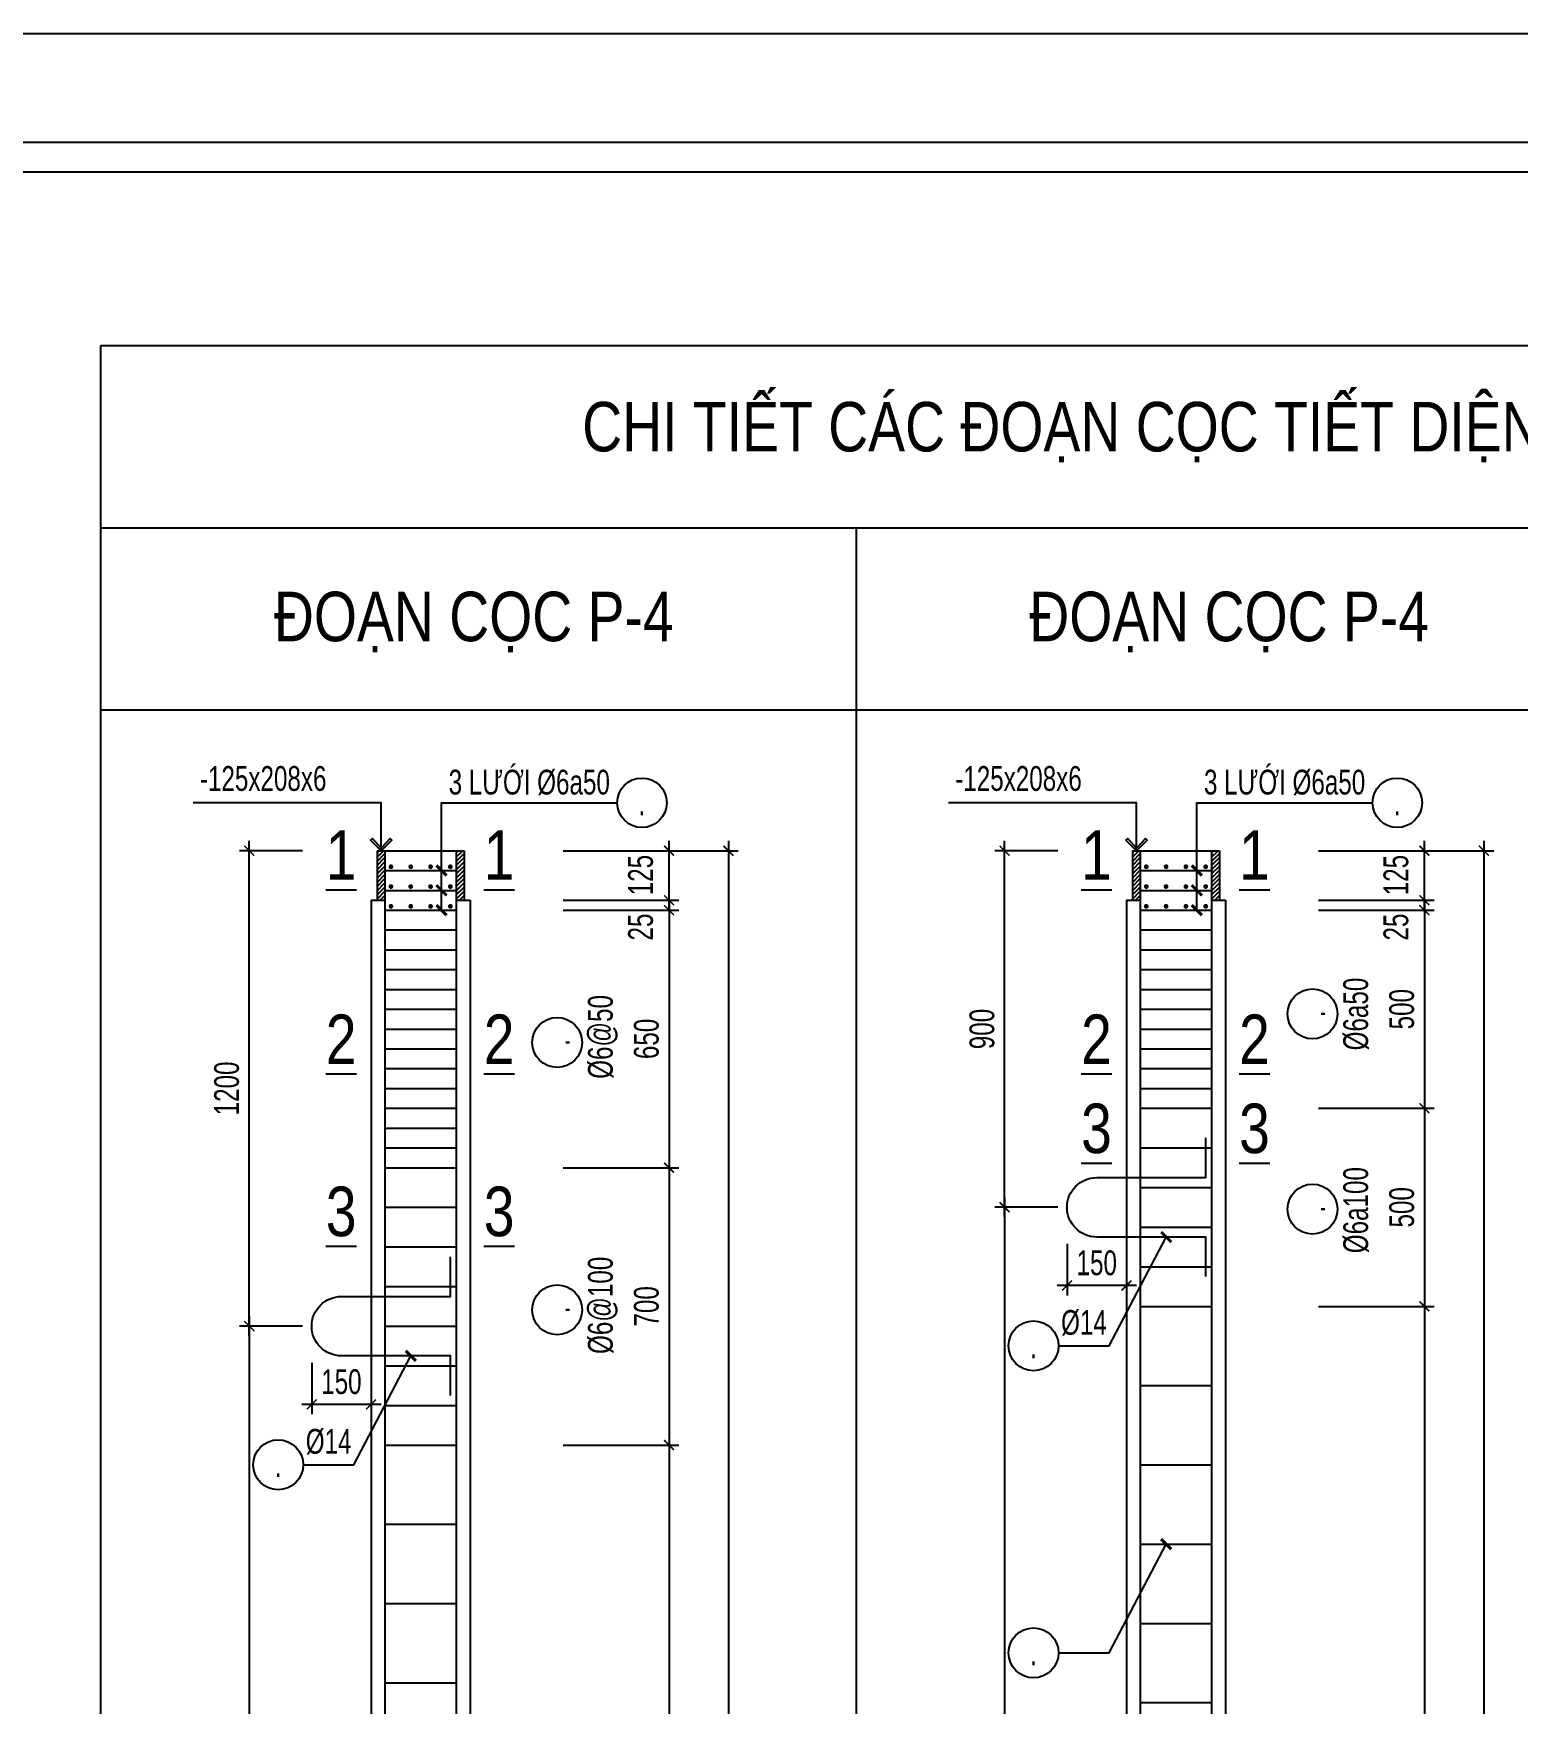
# Model space of a CAD drawing. Extents: x -24357 to 91799, y -17201 to -2351.
# Drawn here: x 8722 to 12468, y -6567 to -2351 of the extents above; entities that cross this region are included whole.
import ezdxf
from ezdxf.enums import TextEntityAlignment as Align

# ---------------------------------------------------------------- set-up
doc = ezdxf.new("R2010")
doc.units = 0
doc.header["$LTSCALE"] = 500
doc.header["$MEASUREMENT"] = 0
doc.header["$PDMODE"] = 3
doc.layers.get('0').update_dxf_attribs({"linetype": 'CONTINUOUS'})
doc.layers.get('DEFPOINTS').update_dxf_attribs({"linetype": 'CONTINUOUS'})
for name, color, linetype in [('CDC-KHUNGTEN', 7, 'CONTINUOUS'), ('CDC.02.DIM', 1, 'CONTINUOUS'), ('CDC.03.BORDER', 3, 'CONTINUOUS'), ('CDC.05.STEEL', 4, 'CONTINUOUS'), ('CDC.06.TEXT', 2, 'CONTINUOUS'), ('CDC.10.HATCH', 251, 'CONTINUOUS'), ('CDC.11.NOTE', 8, 'CONTINUOUS'), ('CDC.15.NOPLOT', 87, 'CONTINUOUS')]:
    doc.layers.add(name, color=color, linetype=linetype)
doc.styles.add('ARIAL', font='arial.ttf', dxfattribs={"width": 0.7})
doc.dimstyles.new('DIM25', dxfattribs={"dimscale": 25, "dimtxt": 2.5, "dimasz": 1, "dimexe": 1, "dimexo": 0, "dimgap": 1, "dimtad": 1, "dimdec": 0, "dimzin": 0, "dimdsep": 46, "dimtxsty": 'ARIAL', "dimblk": 'ARCHTICK', "dimcen": 0, "dimdle": 1, "dimclrd": 1, "dimclre": 1, "dimclrt": 2, "dimadec": 0, "dimazin": 0, "dimtfac": 1, "dimtdec": 0, "dimtix": 1, "dimtmove": 2, "dimatfit": 3, "dimldrblk": 'ARCHTICK', "dimfxl": 1, "dimtolj": 1, "dimtzin": 0, "dimarcsym": 0})

# ---------------------------------------------------------------- blocks, each defined once
blk = doc.blocks.new('_ArchTick')
at = {"color": 0, "linetype": 'ByBlock', "const_width": 0.15}
blk.add_lwpolyline([(-0.5, -0.5), (0.5, 0.5)], dxfattribs=at)
blk = doc.blocks.new('*D128')
at = {"layer": 'CDC.02.DIM', "color": 1, "lineweight": -2, "transparency": 16777216}
for p, q in [((10326.4, -4539.2), (10326.4, -5239.2)), ((10059.2, -4564.2), (10351.4, -4564.2)), ((10059.2, -5214.2), (10351.4, -5214.2))]:
    blk.add_line(p, q, dxfattribs=at)
at = {"layer": 'DEFPOINTS', "color": 0, "transparency": 16777216}
for p in [(10059.2, -4564.2), (10059.2, -5214.2), (10326.4, -5214.2)]:
    blk.add_point(p, dxfattribs=at)
at = {"layer": 'CDC.02.DIM', "color": 1, "lineweight": -2, "transparency": 16777216, "xscale": 25, "yscale": 25, "zscale": 25}
for p, rotation in [((10326.4, -4564.2), 90), ((10326.4, -5214.2), 270)]:
    blk.add_blockref('_ArchTick', p, dxfattribs=dict(at, rotation=rotation))
at = {"layer": 'CDC.02.DIM', "color": 2, "transparency": 16777216, "insert": (10269.5, -4889.2), "char_height": 62.5, "attachment_point": 5, "rotation": 90, "style": 'ARIAL'}
blk.add_mtext('\\A1;650', dxfattribs=at)
blk = doc.blocks.new('*D129')
at = {"layer": 'CDC.02.DIM', "color": 1, "lineweight": -2, "transparency": 16777216}
for p, q in [((10059.2, -5214.2), (10351.4, -5214.2)), ((10326.4, -5189.2), (10326.4, -5939.2)), ((10059.2, -5914.2), (10351.4, -5914.2))]:
    blk.add_line(p, q, dxfattribs=at)
at = {"layer": 'DEFPOINTS', "color": 0, "transparency": 16777216}
for p in [(10059.2, -5214.2), (10059.2, -5914.2), (10326.4, -5914.2)]:
    blk.add_point(p, dxfattribs=at)
at = {"layer": 'CDC.02.DIM', "color": 1, "lineweight": -2, "transparency": 16777216, "xscale": 25, "yscale": 25, "zscale": 25}
for p, rotation in [((10326.4, -5214.2), 90), ((10326.4, -5914.2), 270)]:
    blk.add_blockref('_ArchTick', p, dxfattribs=dict(at, rotation=rotation))
at = {"layer": 'CDC.02.DIM', "color": 2, "transparency": 16777216, "insert": (10269.5, -5564.2), "char_height": 62.5, "attachment_point": 5, "rotation": 90, "style": 'ARIAL'}
blk.add_mtext('\\A1;700', dxfattribs=at)
blk = doc.blocks.new('*D130')
at = {"layer": 'CDC.02.DIM', "color": 1, "lineweight": -2, "transparency": 16777216}
for p, q in [((10059.2, -4414.2), (10351.4, -4414.2)), ((10326.4, -4564.2), (10326.4, -4389.2)), ((10059.2, -4539.2), (10351.4, -4539.2))]:
    blk.add_line(p, q, dxfattribs=at)
at = {"layer": 'DEFPOINTS', "color": 0, "transparency": 16777216}
for p in [(10059.2, -4414.2), (10326.4, -4414.2), (10059.2, -4539.2)]:
    blk.add_point(p, dxfattribs=at)
at = {"layer": 'CDC.02.DIM', "color": 1, "lineweight": -2, "transparency": 16777216, "xscale": 25, "yscale": 25, "zscale": 25}
for p, rotation in [((10326.4, -4414.2), 90), ((10326.4, -4539.2), 270)]:
    blk.add_blockref('_ArchTick', p, dxfattribs=dict(at, rotation=rotation))
at = {"layer": 'CDC.02.DIM', "color": 2, "transparency": 16777216, "insert": (10254.9, -4475.7), "char_height": 62.5, "attachment_point": 5, "rotation": 90, "style": 'ARIAL'}
blk.add_mtext('\\A1;125', dxfattribs=at)
blk = doc.blocks.new('*D132')
at = {"layer": 'CDC.02.DIM', "color": 1, "lineweight": -2, "transparency": 16777216}
for p, q in [((10326.4, -5889.2), (10326.4, -8939.2)), ((10059.2, -5914.2), (10351.4, -5914.2)), ((10059.2, -8914.2), (10351.4, -8914.2))]:
    blk.add_line(p, q, dxfattribs=at)
at = {"layer": 'DEFPOINTS', "color": 0, "transparency": 16777216}
for p in [(10059.2, -5914.2), (10059.2, -8914.2), (10326.4, -8914.2)]:
    blk.add_point(p, dxfattribs=at)
at = {"layer": 'CDC.02.DIM', "color": 1, "lineweight": -2, "transparency": 16777216, "xscale": 25, "yscale": 25, "zscale": 25}
for p, rotation in [((10326.4, -5914.2), 90), ((10326.4, -8914.2), 270)]:
    blk.add_blockref('_ArchTick', p, dxfattribs=dict(at, rotation=rotation))
at = {"layer": 'CDC.02.DIM', "color": 2, "transparency": 16777216, "insert": (10269.5, -7414.2), "char_height": 62.5, "attachment_point": 5, "rotation": 90, "style": 'ARIAL'}
blk.add_mtext('\\A1;3000', dxfattribs=at)
blk = doc.blocks.new('*D133')
at = {"layer": 'CDC.02.DIM', "color": 1, "lineweight": -2, "transparency": 16777216}
for p, q in [((10059.2, -4414.2), (10501.3, -4414.2)), ((10476.3, -4389.2), (10476.3, -10439.2)), ((10059.2, -10414.2), (10501.3, -10414.2))]:
    blk.add_line(p, q, dxfattribs=at)
at = {"layer": 'DEFPOINTS', "color": 0, "transparency": 16777216}
for p in [(10059.2, -4414.2), (10059.2, -10414.2), (10476.3, -10414.2)]:
    blk.add_point(p, dxfattribs=at)
at = {"layer": 'CDC.02.DIM', "color": 1, "lineweight": -2, "transparency": 16777216, "xscale": 25, "yscale": 25, "zscale": 25}
for p, rotation in [((10476.3, -4414.2), 90), ((10476.3, -10414.2), 270)]:
    blk.add_blockref('_ArchTick', p, dxfattribs=dict(at, rotation=rotation))
at = {"layer": 'CDC.02.DIM', "color": 2, "transparency": 16777216, "insert": (10419.4, -7414.2), "char_height": 62.5, "attachment_point": 5, "rotation": 90, "style": 'ARIAL'}
blk.add_mtext('\\A1;6000', dxfattribs=at)
blk = doc.blocks.new('*D138')
at = {"layer": 'CDC.02.DIM', "color": 1, "lineweight": -2, "transparency": 16777216}
for p, q in [((9401.3, -4414.2), (9242.1, -4414.2)), ((9267.1, -5639.2), (9267.1, -4389.2)), ((9401.3, -5614.2), (9242.1, -5614.2))]:
    blk.add_line(p, q, dxfattribs=at)
at = {"layer": 'DEFPOINTS', "color": 0, "transparency": 16777216}
for p in [(9267.1, -4414.2), (9401.3, -4414.2), (9401.3, -5614.2)]:
    blk.add_point(p, dxfattribs=at)
at = {"layer": 'CDC.02.DIM', "color": 1, "lineweight": -2, "transparency": 16777216, "xscale": 25, "yscale": 25, "zscale": 25}
for p, rotation in [((9267.1, -4414.2), 90), ((9267.1, -5614.2), 270)]:
    blk.add_blockref('_ArchTick', p, dxfattribs=dict(at, rotation=rotation))
at = {"layer": 'CDC.02.DIM', "color": 2, "transparency": 16777216, "insert": (9210.2, -5014.2), "char_height": 62.5, "attachment_point": 5, "rotation": 90, "style": 'ARIAL'}
blk.add_mtext('\\A1;1200', dxfattribs=at)
blk = doc.blocks.new('*D139')
at = {"layer": 'CDC.02.DIM', "color": 1, "lineweight": -2, "transparency": 16777216}
for p, q in [((9267.1, -5589.2), (9267.1, -9239.2)), ((9401.3, -5614.2), (9242.1, -5614.2)), ((9401.3, -9214.2), (9242.1, -9214.2))]:
    blk.add_line(p, q, dxfattribs=at)
at = {"layer": 'DEFPOINTS', "color": 0, "transparency": 16777216}
for p in [(9401.3, -5614.2), (9267.1, -9214.2), (9401.3, -9214.2)]:
    blk.add_point(p, dxfattribs=at)
at = {"layer": 'CDC.02.DIM', "color": 1, "lineweight": -2, "transparency": 16777216, "xscale": 25, "yscale": 25, "zscale": 25}
for p, rotation in [((9267.1, -5614.2), 90), ((9267.1, -9214.2), 270)]:
    blk.add_blockref('_ArchTick', p, dxfattribs=dict(at, rotation=rotation))
at = {"layer": 'CDC.02.DIM', "color": 2, "transparency": 16777216, "insert": (9210.2, -7414.2), "char_height": 62.5, "attachment_point": 5, "rotation": 90, "style": 'ARIAL'}
blk.add_mtext('\\A1;3600', dxfattribs=at)
blk = doc.blocks.new('*D144')
at = {"layer": 'CDC.02.DIM', "color": 1, "lineweight": -2, "transparency": 16777216}
for p, q in [((10059.2, -4539.2), (10351.4, -4539.2)), ((10326.4, -4539.2), (10326.4, -4514.2)), ((10326.4, -4539.2), (10326.4, -4564.2)), ((10059.2, -4564.2), (10351.4, -4564.2)), ((10326.4, -4564.2), (10326.4, -4589.2))]:
    blk.add_line(p, q, dxfattribs=at)
at = {"layer": 'DEFPOINTS', "color": 0, "transparency": 16777216}
for p in [(10059.2, -4539.2), (10059.2, -4564.2), (10326.4, -4564.2)]:
    blk.add_point(p, dxfattribs=at)
at = {"layer": 'CDC.02.DIM', "color": 1, "lineweight": -2, "transparency": 16777216, "xscale": 25, "yscale": 25, "zscale": 25}
for p, rotation in [((10326.4, -4539.2), 270), ((10326.4, -4564.2), 90)]:
    blk.add_blockref('_ArchTick', p, dxfattribs=dict(at, rotation=rotation))
at = {"layer": 'CDC.02.DIM', "color": 2, "transparency": 16777216, "insert": (10254.9, -4606.8), "char_height": 62.5, "attachment_point": 5, "rotation": 90, "style": 'ARIAL'}
blk.add_mtext('\\A1;25', dxfattribs=at)
blk = doc.blocks.new('*D158')
at = {"layer": 'CDC.02.DIM', "color": 1, "lineweight": -2, "transparency": 16777216}
for p, q in [((12232.7, -4539.2), (12232.7, -5089.2)), ((11965.4, -4564.2), (12257.7, -4564.2)), ((11965.4, -5064.2), (12257.7, -5064.2))]:
    blk.add_line(p, q, dxfattribs=at)
at = {"layer": 'DEFPOINTS', "color": 0, "transparency": 16777216}
for p in [(11965.4, -4564.2), (11965.4, -5064.2), (12232.7, -5064.2)]:
    blk.add_point(p, dxfattribs=at)
at = {"layer": 'CDC.02.DIM', "color": 1, "lineweight": -2, "transparency": 16777216, "xscale": 25, "yscale": 25, "zscale": 25}
for p, rotation in [((12232.7, -4564.2), 90), ((12232.7, -5064.2), 270)]:
    blk.add_blockref('_ArchTick', p, dxfattribs=dict(at, rotation=rotation))
at = {"layer": 'CDC.02.DIM', "color": 2, "transparency": 16777216, "insert": (12175.7, -4814.2), "char_height": 62.5, "attachment_point": 5, "rotation": 90, "style": 'ARIAL'}
blk.add_mtext('\\A1;500', dxfattribs=at)
blk = doc.blocks.new('*D159')
at = {"layer": 'CDC.02.DIM', "color": 1, "lineweight": -2, "transparency": 16777216}
for p, q in [((12232.7, -5039.2), (12232.7, -5589.2)), ((11965.4, -5064.2), (12257.7, -5064.2)), ((11965.4, -5564.2), (12257.7, -5564.2))]:
    blk.add_line(p, q, dxfattribs=at)
at = {"layer": 'DEFPOINTS', "color": 0, "transparency": 16777216}
for p in [(11965.4, -5064.2), (11965.4, -5564.2), (12232.7, -5564.2)]:
    blk.add_point(p, dxfattribs=at)
at = {"layer": 'CDC.02.DIM', "color": 1, "lineweight": -2, "transparency": 16777216, "xscale": 25, "yscale": 25, "zscale": 25}
for p, rotation in [((12232.7, -5064.2), 90), ((12232.7, -5564.2), 270)]:
    blk.add_blockref('_ArchTick', p, dxfattribs=dict(at, rotation=rotation))
at = {"layer": 'CDC.02.DIM', "color": 2, "transparency": 16777216, "insert": (12175.7, -5314.2), "char_height": 62.5, "attachment_point": 5, "rotation": 90, "style": 'ARIAL'}
blk.add_mtext('\\A1;500', dxfattribs=at)
blk = doc.blocks.new('*D160')
at = {"layer": 'CDC.02.DIM', "color": 1, "lineweight": -2, "transparency": 16777216}
for p, q in [((11965.4, -4414.2), (12257.7, -4414.2)), ((12232.7, -4564.2), (12232.7, -4389.2)), ((11965.4, -4539.2), (12257.7, -4539.2))]:
    blk.add_line(p, q, dxfattribs=at)
at = {"layer": 'DEFPOINTS', "color": 0, "transparency": 16777216}
for p in [(11965.4, -4414.2), (12232.7, -4414.2), (11965.4, -4539.2)]:
    blk.add_point(p, dxfattribs=at)
at = {"layer": 'CDC.02.DIM', "color": 1, "lineweight": -2, "transparency": 16777216, "xscale": 25, "yscale": 25, "zscale": 25}
for p, rotation in [((12232.7, -4414.2), 90), ((12232.7, -4539.2), 270)]:
    blk.add_blockref('_ArchTick', p, dxfattribs=dict(at, rotation=rotation))
at = {"layer": 'CDC.02.DIM', "color": 2, "transparency": 16777216, "insert": (12161.2, -4475.7), "char_height": 62.5, "attachment_point": 5, "rotation": 90, "style": 'ARIAL'}
blk.add_mtext('\\A1;125', dxfattribs=at)
blk = doc.blocks.new('*D162')
at = {"layer": 'CDC.02.DIM', "color": 1, "lineweight": -2, "transparency": 16777216}
for p, q in [((11965.4, -5564.2), (12257.7, -5564.2)), ((12232.7, -5539.2), (12232.7, -7789.2)), ((11965.4, -7764.2), (12257.7, -7764.2))]:
    blk.add_line(p, q, dxfattribs=at)
at = {"layer": 'DEFPOINTS', "color": 0, "transparency": 16777216}
for p in [(11965.4, -5564.2), (11965.4, -7764.2), (12232.7, -7764.2)]:
    blk.add_point(p, dxfattribs=at)
at = {"layer": 'CDC.02.DIM', "color": 1, "lineweight": -2, "transparency": 16777216, "xscale": 25, "yscale": 25, "zscale": 25}
for p, rotation in [((12232.7, -5564.2), 90), ((12232.7, -7764.2), 270)]:
    blk.add_blockref('_ArchTick', p, dxfattribs=dict(at, rotation=rotation))
at = {"layer": 'CDC.02.DIM', "color": 2, "transparency": 16777216, "insert": (12175.7, -6664.2), "char_height": 62.5, "attachment_point": 5, "rotation": 90, "style": 'ARIAL'}
blk.add_mtext('\\A1;2200', dxfattribs=at)
blk = doc.blocks.new('*D163')
at = {"layer": 'CDC.02.DIM', "color": 1, "lineweight": -2, "transparency": 16777216}
for p, q in [((11965.4, -4414.2), (12407.6, -4414.2)), ((12382.6, -4389.2), (12382.6, -8939.2)), ((11965.4, -8914.2), (12407.6, -8914.2))]:
    blk.add_line(p, q, dxfattribs=at)
at = {"layer": 'DEFPOINTS', "color": 0, "transparency": 16777216}
for p in [(11965.4, -4414.2), (11965.4, -8914.2), (12382.6, -8914.2)]:
    blk.add_point(p, dxfattribs=at)
at = {"layer": 'CDC.02.DIM', "color": 1, "lineweight": -2, "transparency": 16777216, "xscale": 25, "yscale": 25, "zscale": 25}
for p, rotation in [((12382.6, -4414.2), 90), ((12382.6, -8914.2), 270)]:
    blk.add_blockref('_ArchTick', p, dxfattribs=dict(at, rotation=rotation))
at = {"layer": 'CDC.02.DIM', "color": 2, "transparency": 16777216, "insert": (12325.7, -6664.2), "char_height": 62.5, "attachment_point": 5, "rotation": 90, "style": 'ARIAL'}
blk.add_mtext('\\A1;4500', dxfattribs=at)
blk = doc.blocks.new('*D168')
at = {"layer": 'CDC.02.DIM', "color": 1, "lineweight": -2, "transparency": 16777216}
for p, q in [((11307.5, -4414.2), (11148.3, -4414.2)), ((11173.3, -5339.2), (11173.3, -4389.2)), ((11307.5, -5314.2), (11148.3, -5314.2))]:
    blk.add_line(p, q, dxfattribs=at)
at = {"layer": 'DEFPOINTS', "color": 0, "transparency": 16777216}
for p in [(11173.3, -4414.2), (11307.5, -4414.2), (11307.5, -5314.2)]:
    blk.add_point(p, dxfattribs=at)
at = {"layer": 'CDC.02.DIM', "color": 1, "lineweight": -2, "transparency": 16777216, "xscale": 25, "yscale": 25, "zscale": 25}
for p, rotation in [((11173.3, -4414.2), 90), ((11173.3, -5314.2), 270)]:
    blk.add_blockref('_ArchTick', p, dxfattribs=dict(at, rotation=rotation))
at = {"layer": 'CDC.02.DIM', "color": 2, "transparency": 16777216, "insert": (11116.4, -4864.2), "char_height": 62.5, "attachment_point": 5, "rotation": 90, "style": 'ARIAL'}
blk.add_mtext('\\A1;900', dxfattribs=at)
blk = doc.blocks.new('*D169')
at = {"layer": 'CDC.02.DIM', "color": 1, "lineweight": -2, "transparency": 16777216}
for p, q in [((11173.3, -5289.2), (11173.3, -8039.2)), ((11307.5, -5314.2), (11148.3, -5314.2)), ((11307.5, -8014.2), (11148.3, -8014.2))]:
    blk.add_line(p, q, dxfattribs=at)
at = {"layer": 'DEFPOINTS', "color": 0, "transparency": 16777216}
for p in [(11307.5, -5314.2), (11173.3, -8014.2), (11307.5, -8014.2)]:
    blk.add_point(p, dxfattribs=at)
at = {"layer": 'CDC.02.DIM', "color": 1, "lineweight": -2, "transparency": 16777216, "xscale": 25, "yscale": 25, "zscale": 25}
for p, rotation in [((11173.3, -5314.2), 90), ((11173.3, -8014.2), 270)]:
    blk.add_blockref('_ArchTick', p, dxfattribs=dict(at, rotation=rotation))
at = {"layer": 'CDC.02.DIM', "color": 2, "transparency": 16777216, "insert": (11116.4, -6664.2), "char_height": 62.5, "attachment_point": 5, "rotation": 90, "style": 'ARIAL'}
blk.add_mtext('\\A1;2700', dxfattribs=at)
blk = doc.blocks.new('*D157')
at = {"layer": 'CDC.02.DIM', "color": 1, "lineweight": -2, "transparency": 16777216}
for p, q in [((11965.4, -4539.2), (12257.7, -4539.2)), ((12232.7, -4539.2), (12232.7, -4514.2)), ((12232.7, -4539.2), (12232.7, -4564.2)), ((11965.4, -4564.2), (12257.7, -4564.2)), ((12232.7, -4564.2), (12232.7, -4589.2))]:
    blk.add_line(p, q, dxfattribs=at)
at = {"layer": 'DEFPOINTS', "color": 0, "transparency": 16777216}
for p in [(11965.4, -4539.2), (11965.4, -4564.2), (12232.7, -4564.2)]:
    blk.add_point(p, dxfattribs=at)
at = {"layer": 'CDC.02.DIM', "color": 1, "lineweight": -2, "transparency": 16777216, "xscale": 25, "yscale": 25, "zscale": 25}
for p, rotation in [((12232.7, -4539.2), 270), ((12232.7, -4564.2), 90)]:
    blk.add_blockref('_ArchTick', p, dxfattribs=dict(at, rotation=rotation))
at = {"layer": 'CDC.02.DIM', "color": 2, "transparency": 16777216, "insert": (12161.2, -4606.8), "char_height": 62.5, "attachment_point": 5, "rotation": 90, "style": 'ARIAL'}
blk.add_mtext('\\A1;25', dxfattribs=at)
blk = doc.blocks.new('KHUNG A1')
at = {"layer": 'CDC-KHUNGTEN'}
blk.add_lwpolyline([(10366.22, 712.17), (10366.22, 1278.17), (9655.22, 1278.17), (9655.22, 712.17)], close=True, dxfattribs=at)
at = {"layer": 'CDC.10.HATCH', "color": 8}
blk.add_lwpolyline([(9652.22, 709.17), (10447.22, 709.17), (10447.22, 1281.17), (9652.22, 1281.17)], close=True, dxfattribs=at)
at = {"layer": 'DEFPOINTS', "color": 1}
blk.add_lwpolyline([(9617.22, 698.17), (9617.22, 1292.17), (10458.22, 1292.17), (10458.22, 698.17), (9617.22, 698.17)], close=True, dxfattribs=at)
blk = doc.blocks.new('*D630')
at = {"layer": 'CDC.15.NOPLOT', "color": 1, "lineweight": -2, "transparency": 16777216}
for p, q in [((11330.9, -5406.4), (11330.9, -5536.6)), ((11480.9, -5406.4), (11480.9, -5536.6)), ((11505.9, -5511.6), (11305.9, -5511.6))]:
    blk.add_line(p, q, dxfattribs=at)
at = {"layer": 'DEFPOINTS', "color": 0, "transparency": 16777216}
for p in [(11330.9, -5406.4), (11480.9, -5406.4), (11330.9, -5511.6)]:
    blk.add_point(p, dxfattribs=at)
at = {"layer": 'CDC.15.NOPLOT', "color": 1, "lineweight": -2, "transparency": 16777216, "xscale": 25, "yscale": 25, "zscale": 25, "rotation": 180}
blk.add_blockref('_ArchTick', (11330.9, -5511.6), dxfattribs=at)
at = {"layer": 'CDC.15.NOPLOT', "color": 1, "lineweight": -2, "transparency": 16777216, "xscale": 25, "yscale": 25, "zscale": 25}
blk.add_blockref('_ArchTick', (11480.9, -5511.6), dxfattribs=at)
at = {"layer": 'CDC.15.NOPLOT', "color": 2, "transparency": 16777216, "insert": (11405.9, -5454.7), "char_height": 62.5, "attachment_point": 5, "style": 'ARIAL'}
blk.add_mtext('\\A1;150', dxfattribs=at)
blk = doc.blocks.new('*D634')
at = {"layer": 'CDC.15.NOPLOT', "color": 1, "lineweight": -2, "transparency": 16777216}
for p, q in [((9424.6, -5706.4), (9424.6, -5836.6)), ((9574.6, -5706.4), (9574.6, -5836.6)), ((9599.6, -5811.6), (9399.6, -5811.6))]:
    blk.add_line(p, q, dxfattribs=at)
at = {"layer": 'DEFPOINTS', "color": 0, "transparency": 16777216}
for p in [(9424.6, -5706.4), (9574.6, -5706.4), (9424.6, -5811.6)]:
    blk.add_point(p, dxfattribs=at)
at = {"layer": 'CDC.15.NOPLOT', "color": 1, "lineweight": -2, "transparency": 16777216, "xscale": 25, "yscale": 25, "zscale": 25, "rotation": 180}
blk.add_blockref('_ArchTick', (9424.6, -5811.6), dxfattribs=at)
at = {"layer": 'CDC.15.NOPLOT', "color": 1, "lineweight": -2, "transparency": 16777216, "xscale": 25, "yscale": 25, "zscale": 25}
blk.add_blockref('_ArchTick', (9574.6, -5811.6), dxfattribs=at)
at = {"layer": 'CDC.15.NOPLOT', "color": 2, "transparency": 16777216, "insert": (9499.6, -5754.7), "char_height": 62.5, "attachment_point": 5, "style": 'ARIAL'}
blk.add_mtext('\\A1;150', dxfattribs=at)

msp = doc.modelspace()

# ---------------------------------------------------------------- hatches: boundary and pattern name
at = {"layer": 'CDC.10.HATCH'}
h = msp.add_hatch(dxfattribs=at)
h.set_pattern_fill('ANSI31', color=256, scale=60, style=0)
h.set_pattern_definition([(45, (-106946.826, -161240.184), (-5.30330086, 5.30330086), [])])
h.paths.add_polyline_path([(9589.63, -4539.24), (9609.63, -4539.24), (9609.63, -4414.24), (9589.63, -4414.24)])
h = msp.add_hatch(dxfattribs=at)
h.set_pattern_fill('ANSI31', color=256, scale=60, style=0)
h.set_pattern_definition([(45, (-107096.826, -161240.184), (-5.30330086, 5.30330086), [])])
h.paths.add_polyline_path([(9789.63, -4539.24), (9809.63, -4539.24), (9809.63, -4414.24), (9789.63, -4414.24)])
h = msp.add_hatch(dxfattribs=at)
h.set_pattern_fill('ANSI31', color=256, scale=60, style=0)
h.set_pattern_definition([(45, (-105040.599, -161240.184), (-5.30330086, 5.30330086), [])])
h.paths.add_polyline_path([(11495.86, -4539.24), (11515.86, -4539.24), (11515.86, -4414.24), (11495.86, -4414.24)])
h = msp.add_hatch(dxfattribs=at)
h.set_pattern_fill('ANSI31', color=256, scale=60, style=0)
h.set_pattern_definition([(45, (-105190.599, -161240.184), (-5.30330086, 5.30330086), [])])
h.paths.add_polyline_path([(11695.86, -4539.24), (11715.86, -4539.24), (11715.86, -4414.24), (11695.86, -4414.24)])

# ---------------------------------------------------------------- linework, layer by layer
at = {"layer": 'CDC.03.BORDER'}
for p, q in [((8892.45, -3598.9), (14611.14, -3598.9)), ((10798.68, -3598.9), (10798.68, -13550.39)), ((8892.45, -4058.9), (14611.14, -4058.9)), ((9589.63, -4414.24), (9809.63, -4414.24)), ((9589.63, -4414.24), (9589.63, -4539.24)), ((9609.63, -4414.24), (9609.63, -4539.24)), ((9789.63, -4414.24), (9789.63, -4539.24)), ((9809.63, -4414.24), (9809.63, -4539.24)), ((11495.86, -4414.24), (11715.86, -4414.24)), ((11495.86, -4414.24), (11495.86, -4539.24)), ((11515.86, -4414.24), (11515.86, -4539.24)), ((11695.86, -4414.24), (11695.86, -4539.24)), ((11715.86, -4414.24), (11715.86, -4539.24)), ((9574.63, -4539.24), (9609.63, -4539.24)), ((9574.63, -4539.24), (9574.63, -10289.24)), ((9789.63, -4539.24), (9824.63, -4539.24)), ((9824.63, -4539.24), (9824.63, -10289.24)), ((11480.86, -4539.24), (11515.86, -4539.24)), ((11480.86, -4539.24), (11480.86, -8789.24)), ((11695.86, -4539.24), (11730.86, -4539.24)), ((11730.86, -4539.24), (11730.86, -8789.24))]:
    msp.add_line(p, q, dxfattribs=at)
msp.add_lwpolyline([(8892.45, -3138.9), (14611.14, -3138.9), (14611.14, -13550.39), (8892.45, -13550.39)], close=True, dxfattribs=at)
at = {"layer": 'CDC.05.STEEL'}
for p, q in [((9609.63, -4464.24), (9789.63, -4464.24)), ((11515.86, -4464.24), (11695.86, -4464.24)), ((9609.63, -4514.24), (9789.63, -4514.24)), ((9609.63, -4539.24), (9609.63, -10289.24)), ((9789.63, -4539.24), (9789.63, -10289.24)), ((11515.86, -4514.24), (11695.86, -4514.24)), ((11515.86, -4539.24), (11515.86, -8789.24)), ((11695.86, -4539.24), (11695.86, -8789.24)), ((9609.63, -4564.24), (9789.63, -4564.24)), ((9609.63, -4564.24), (9789.63, -4564.24)), ((11515.86, -4564.24), (11695.86, -4564.24)), ((11515.86, -4564.24), (11695.86, -4564.24)), ((9609.63, -4614.24), (9789.63, -4614.24)), ((11515.86, -4614.24), (11695.86, -4614.24)), ((9609.63, -4664.24), (9789.63, -4664.24)), ((11515.86, -4664.24), (11695.86, -4664.24)), ((9609.63, -4714.24), (9789.63, -4714.24)), ((11515.86, -4714.24), (11695.86, -4714.24)), ((9609.63, -4764.24), (9789.63, -4764.24)), ((11515.86, -4764.24), (11695.86, -4764.24)), ((9609.63, -4814.24), (9789.63, -4814.24)), ((11515.86, -4814.24), (11695.86, -4814.24)), ((9609.63, -4864.24), (9789.63, -4864.24)), ((11515.86, -4864.24), (11695.86, -4864.24)), ((9609.63, -4914.24), (9789.63, -4914.24)), ((11515.86, -4914.24), (11695.86, -4914.24)), ((9609.63, -4964.24), (9789.63, -4964.24)), ((11515.86, -4964.24), (11695.86, -4964.24)), ((9609.63, -5014.24), (9789.63, -5014.24)), ((11515.86, -5014.24), (11695.86, -5014.24)), ((9609.63, -5064.24), (9789.63, -5064.24)), ((11515.86, -5064.24), (11695.86, -5064.24)), ((9609.63, -5114.24), (9789.63, -5114.24)), ((9609.63, -5164.24), (9789.63, -5164.24)), ((11515.86, -5164.24), (11695.86, -5164.24)), ((9609.63, -5214.24), (9789.63, -5214.24)), ((11515.86, -5264.24), (11695.86, -5264.24)), ((9609.63, -5314.24), (9789.63, -5314.24)), ((11515.86, -5364.24), (11695.86, -5364.24)), ((9609.63, -5414.24), (9789.63, -5414.24)), ((11515.86, -5464.24), (11695.86, -5464.24)), ((9609.63, -5514.24), (9789.63, -5514.24)), ((11515.86, -5564.24), (11695.86, -5564.24)), ((9609.63, -5614.24), (9789.63, -5614.24)), ((9609.63, -5714.24), (9789.63, -5714.24)), ((11515.86, -5764.24), (11695.86, -5764.24)), ((9609.63, -5814.24), (9789.63, -5814.24)), ((9609.63, -5914.24), (9789.63, -5914.24)), ((11515.86, -5964.24), (11695.86, -5964.24)), ((9609.63, -6114.24), (9789.63, -6114.24)), ((11515.86, -6164.24), (11695.86, -6164.24)), ((9609.63, -6314.24), (9789.63, -6314.24)), ((11515.86, -6364.24), (11695.86, -6364.24)), ((9609.63, -6514.24), (9789.63, -6514.24)), ((11515.86, -6564.24), (11695.86, -6564.24))]:
    msp.add_line(p, q, dxfattribs=at)
at = {"layer": 'CDC.05.STEEL', "const_width": 6}
for points in [[(9624.63, -4451.64, 1), (9624.63, -4457.64, 1)], [(9674.63, -4451.64, 1), (9674.63, -4457.64, 1)], [(9724.63, -4451.64, 1), (9724.63, -4457.64, 1)], [(9774.63, -4451.64, 1), (9774.63, -4457.64, 1)], [(11530.86, -4451.64, 1), (11530.86, -4457.64, 1)], [(11580.86, -4451.64, 1), (11580.86, -4457.64, 1)], [(11630.86, -4451.64, 1), (11630.86, -4457.64, 1)], [(11680.86, -4451.64, 1), (11680.86, -4457.64, 1)], [(9624.63, -4501.64, 1), (9624.63, -4507.64, 1)], [(9674.63, -4501.64, 1), (9674.63, -4507.64, 1)], [(9724.63, -4501.64, 1), (9724.63, -4507.64, 1)], [(9774.63, -4501.64, 1), (9774.63, -4507.64, 1)], [(11530.86, -4501.64, 1), (11530.86, -4507.64, 1)], [(11580.86, -4501.64, 1), (11580.86, -4507.64, 1)], [(11630.86, -4501.64, 1), (11630.86, -4507.64, 1)], [(11680.86, -4501.64, 1), (11680.86, -4507.64, 1)], [(9624.63, -4551.64, 1), (9624.63, -4557.64, 1)], [(9674.63, -4551.64, 1), (9674.63, -4557.64, 1)], [(9724.63, -4551.64, 1), (9724.63, -4557.64, 1)], [(9774.63, -4551.64, 1), (9774.63, -4557.64, 1)], [(11530.86, -4551.64, 1), (11530.86, -4557.64, 1)], [(11580.86, -4551.64, 1), (11580.86, -4557.64, 1)], [(11630.86, -4551.64, 1), (11630.86, -4557.64, 1)], [(11680.86, -4551.64, 1), (11680.86, -4557.64, 1)]]:
    msp.add_lwpolyline(points, format="xyb", close=True, dxfattribs=at)
at = {"layer": 'CDC.05.STEEL'}
for points in [[(11680.86, -5489.24), (11680.86, -5389.24), (11405.86, -5389.24, -0.4142136), (11330.86, -5314.24), (11330.86, -5314.24, -0.4142136), (11405.86, -5239.24), (11680.86, -5239.24), (11680.86, -5139.24)], [(9774.63, -5789.24), (9774.63, -5689.24), (9499.63, -5689.24, -0.4142136), (9424.63, -5614.24), (9424.63, -5614.24, -0.4142136), (9499.63, -5539.24), (9774.63, -5539.24), (9774.63, -5439.24)]]:
    msp.add_lwpolyline(points, format="xyb", dxfattribs=at)
at = {"layer": 'CDC.11.NOTE'}
for points in [[(9600.07, -4414.24), (9626.8, -4387.52), (9622.34, -4383.06), (9600.07, -4407.94), (9577.8, -4383.06), (9573.34, -4387.52), (9600.07, -4414.24), (9600.07, -4414.24), (9600.07, -4293.31), (9125.9, -4293.31)], [(9752.26, -4564.24), (9752.26, -4293.31), (10195.58, -4293.31)], [(11506.3, -4414.24), (11533.03, -4387.52), (11528.57, -4383.06), (11506.3, -4407.94), (11484.02, -4383.06), (11479.57, -4387.52), (11506.3, -4414.24), (11506.3, -4414.24), (11506.3, -4293.31), (11032.13, -4293.31)], [(11658.49, -4564.24), (11658.49, -4293.31), (12101.81, -4293.31)], [(11309.51, -5663.87), (11437.62, -5663.87), (11581.08, -5389.24)], [(9403.28, -5963.87), (9531.39, -5963.87), (9674.86, -5689.24)], [(11309.51, -6438.87), (11437.62, -6438.87), (11581.08, -6164.24)]]:
    msp.add_lwpolyline(points, dxfattribs=at)
at = {"layer": 'CDC.11.NOTE', "const_width": 7.5}
for points in [[(9765.13, -4477.12), (9739.39, -4451.37)], [(11671.36, -4477.12), (11645.62, -4451.37)], [(9765.13, -4527.12), (9739.39, -4501.37)], [(11671.36, -4527.12), (11645.62, -4501.37)], [(9765.13, -4577.12), (9739.39, -4551.37)], [(11671.36, -4577.12), (11645.62, -4551.37)], [(11593.95, -5402.12), (11568.21, -5376.37)], [(9687.73, -5702.12), (9661.98, -5676.37)], [(11593.95, -6177.12), (11568.21, -6151.37)]]:
    msp.add_lwpolyline(points, dxfattribs=at)
at = {"layer": 'CDC.11.NOTE'}
for centre, radius in [((10258.08, -4293.31), 62.5), ((12164.31, -4293.31), 62.5), ((11950.33, -4826.2), 63), ((10044.1, -4897.99), 63), ((11950.33, -5318.67), 63), ((10044.1, -5572.99), 63), ((11246.51, -5663.87), 63), ((9340.28, -5963.87), 63), ((11246.51, -6438.87), 63)]:
    msp.add_circle(centre, radius, dxfattribs=at)

# ---------------------------------------------------------------- block references
at = {"xscale": 25, "yscale": 25, "zscale": 25}
msp.add_blockref('KHUNG A1', (-238656.95, -34655.74), dxfattribs=at)

# ---------------------------------------------------------------- texts
at = {"layer": 'CDC.06.TEXT', "style": 'ARIAL', "width": 0.8}
for s, p in [('CHI TIẾT CÁC ĐOẠN CỌC TIẾT DIỆN 250 x 250', (11644.14, -3406.48)), ('ĐOẠN CỌC P-4', (9833.81, -3885.55)), ('ĐOẠN CỌC P-4', (11740.04, -3885.55)), ('%%U1', (9498.96, -4487.69)), ('%%U1', (9897.66, -4487.69)), ('%%U1', (11405.19, -4487.69)), ('%%U1', (11803.89, -4487.69)), ('%%U2', (9498.96, -4952.64)), ('%%U2', (9897.66, -4952.64)), ('%%U2', (11405.19, -4952.64)), ('%%U2', (11803.89, -4952.64)), ('%%U3', (11405.19, -5177.46)), ('%%U3', (11803.89, -5177.46)), ('%%U3', (9498.96, -5387.07)), ('%%U3', (9897.66, -5387.07))]:
    msp.add_text(s, height=125, dxfattribs=at).set_placement(p, align=Align.CENTER)
at = {"layer": 'CDC.06.TEXT', "style": 'ARIAL', "width": 0.7}
for p in [(9142.52, -4263.13), (11048.74, -4263.13)]:
    msp.add_text('-125x208x6', height=62.5, dxfattribs=at).set_placement(p)
for s, p in [('3 LƯỚI %%C6a50', (9973.73, -4234.14)), ('3 LƯỚI %%C6a50', (11879.96, -4234.14)), ('%%C14', (11373.61, -5604.71)), ('%%C14', (9467.39, -5904.71))]:
    msp.add_text(s, height=62.5, dxfattribs=at).set_placement(p, align=Align.MIDDLE)
for p in [(10258.08, -4293.31), (12164.31, -4293.31), (11246.51, -5663.87), (9340.28, -5963.87), (11246.51, -6438.87)]:
    msp.add_text('.', height=62.5, dxfattribs=at).set_placement(p, align=Align.MIDDLE_CENTER)
for s, p in [('%%C6a50', (12090.6, -4918.13)), ('%%C6@50', (10184.37, -4989.92)), ('%%C6a100', (12090.6, -5430.09)), ('%%C6@100', (10184.37, -5684.41))]:
    msp.add_text(s, height=62.5, rotation=90, dxfattribs=at).set_placement(p)
for p in [(11950.33, -4826.2), (10044.1, -4897.99), (11950.33, -5318.67), (10044.1, -5572.99)]:
    msp.add_text('.', height=62.5, rotation=90, dxfattribs=at).set_placement(p, align=Align.MIDDLE_CENTER)

# ---------------------------------------------------------------- dimensions: what is measured, and where the dimension line sits
at = {"layer": 'CDC.02.DIM'}
for base, p1, p2, picture, middle in [((9267.09, -4414.24), (9401.31, -5614.24), (9401.31, -4414.24), '*D138', (9210.18, -5014.24)), ((10476.35, -10414.24), (10059.17, -4414.24), (10059.17, -10414.24), '*D133', (10419.44, -7414.24)), ((11173.32, -4414.24), (11307.54, -5314.24), (11307.54, -4414.24), '*D168', (11116.41, -4864.24)), ((12382.57, -8914.24), (11965.4, -4414.24), (11965.4, -8914.24), '*D163', (12325.66, -6664.24)), ((10326.43, -5214.24), (10059.17, -4564.24), (10059.17, -5214.24), '*D128', (10269.52, -4889.24)), ((12232.66, -5064.24), (11965.4, -4564.24), (11965.4, -5064.24), '*D158', (12175.74, -4814.24)), ((12232.66, -5564.24), (11965.4, -5064.24), (11965.4, -5564.24), '*D159', (12175.74, -5314.24)), ((10326.43, -5914.24), (10059.17, -5214.24), (10059.17, -5914.24), '*D129', (10269.52, -5564.24)), ((11173.32, -8014.24), (11307.54, -5314.24), (11307.54, -8014.24), '*D169', (11116.41, -6664.24)), ((12232.66, -7764.24), (11965.4, -5564.24), (11965.4, -7764.24), '*D162', (12175.74, -6664.24)), ((9267.09, -9214.24), (9401.31, -5614.24), (9401.31, -9214.24), '*D139', (9210.16, -7414.24)), ((10326.43, -8914.24), (10059.17, -5914.24), (10059.17, -8914.24), '*D132', (10269.5, -7414.24))]:
    dim = msp.add_linear_dim(base=base, p1=p1, p2=p2, angle=90, dimstyle='DIM25', dxfattribs=at)
    dim.commit()
    dim.dimension.update_dxf_attribs({"geometry": picture, "text_midpoint": middle})
for base, p1, p2, picture, middle in [((10326.43, -4414.24), (10059.17, -4539.24), (10059.17, -4414.24), '*D130', (10254.93, -4475.69)), ((12232.66, -4414.24), (11965.4, -4539.24), (11965.4, -4414.24), '*D160', (12161.16, -4475.69)), ((10326.43, -4564.24), (10059.17, -4539.24), (10059.17, -4564.24), '*D144', (10254.93, -4606.83)), ((12232.66, -4564.24), (11965.4, -4539.24), (11965.4, -4564.24), '*D157', (12161.16, -4606.83))]:
    dim = msp.add_linear_dim(base=base, p1=p1, p2=p2, angle=90, dimstyle='DIM25', dxfattribs=at)
    dim.commit()
    dim.dimension.update_dxf_attribs({"geometry": picture, "text_midpoint": middle, "dimtype": 160})
at = {"layer": 'CDC.15.NOPLOT'}
for base, p1, p2, picture, middle in [((11330.86, -5511.63), (11480.86, -5406.39), (11330.86, -5406.39), '*D630', (11405.86, -5454.72)), ((9424.63, -5811.63), (9574.63, -5706.39), (9424.63, -5706.39), '*D634', (9499.63, -5754.72))]:
    dim = msp.add_linear_dim(base=base, p1=p1, p2=p2, dimstyle='DIM25', dxfattribs=at)
    dim.commit()
    dim.dimension.update_dxf_attribs({"geometry": picture, "text_midpoint": middle})

doc.saveas('drawing.dxf')
